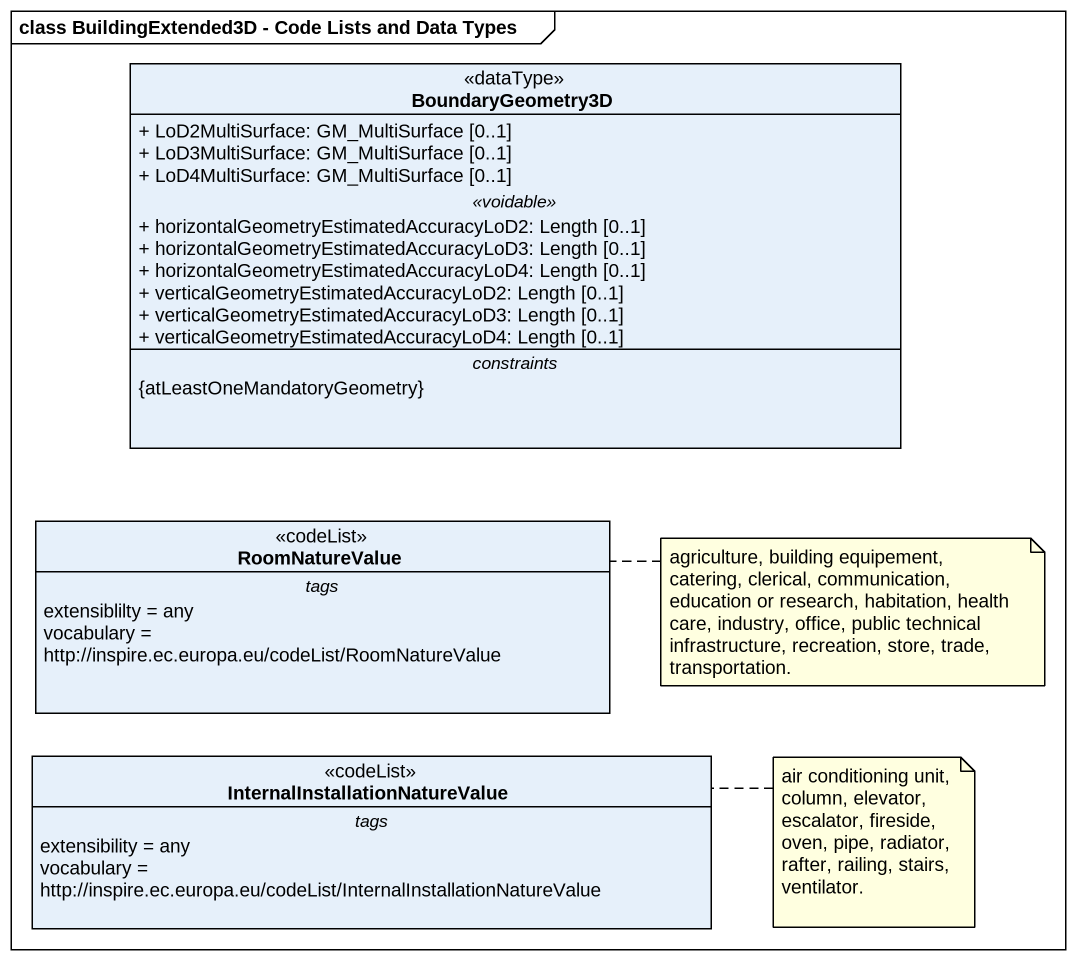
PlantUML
@startuml
mainframe class BuildingExtended3D - Code Lists and Data Types
hide circle
hide empty members
skinparam classAttributeIconSize 0
class BoundaryGeometry3D <<dataType>> {
  + LoD2MultiSurface: GM_MultiSurface [0..1]
  + LoD3MultiSurface: GM_MultiSurface [0..1]
  + LoD4MultiSurface: GM_MultiSurface [0..1]
  .. <<voidable>> ..
  + horizontalGeometryEstimatedAccuracyLoD2: Length [0..1]
  + horizontalGeometryEstimatedAccuracyLoD3: Length [0..1]
  + horizontalGeometryEstimatedAccuracyLoD4: Length [0..1]
  + verticalGeometryEstimatedAccuracyLoD2: Length [0..1]
  + verticalGeometryEstimatedAccuracyLoD3: Length [0..1]
  + verticalGeometryEstimatedAccuracyLoD4: Length [0..1]
  -- constraints --
  {atLeastOneMandatoryGeometry}
}
class RoomNatureValue <<codeList>> {
  -- tags --
  extensiblilty = any
  vocabulary = http://inspire.ec.europa.eu/codeList/RoomNatureValue
}
class "InternalInstallationNatureValue" as InternalInstallationNatureVa <<codeList>> {
  -- tags --
  extensibility = any
  vocabulary = http://inspire.ec.europa.eu/codeList/InternalInstallationNatureValue
}
note right of RoomNatureValue : agriculture, building equipement, catering, clerical, communication, education or research, habitation, health care, industry, office, public technical infrastructure, recreation, store, trade, transportation.
note right of InternalInstallationNatureVa : air conditioning unit, column, elevator, escalator, fireside, oven, pipe, radiator, rafter, railing, stairs, ventilator.
@enduml
